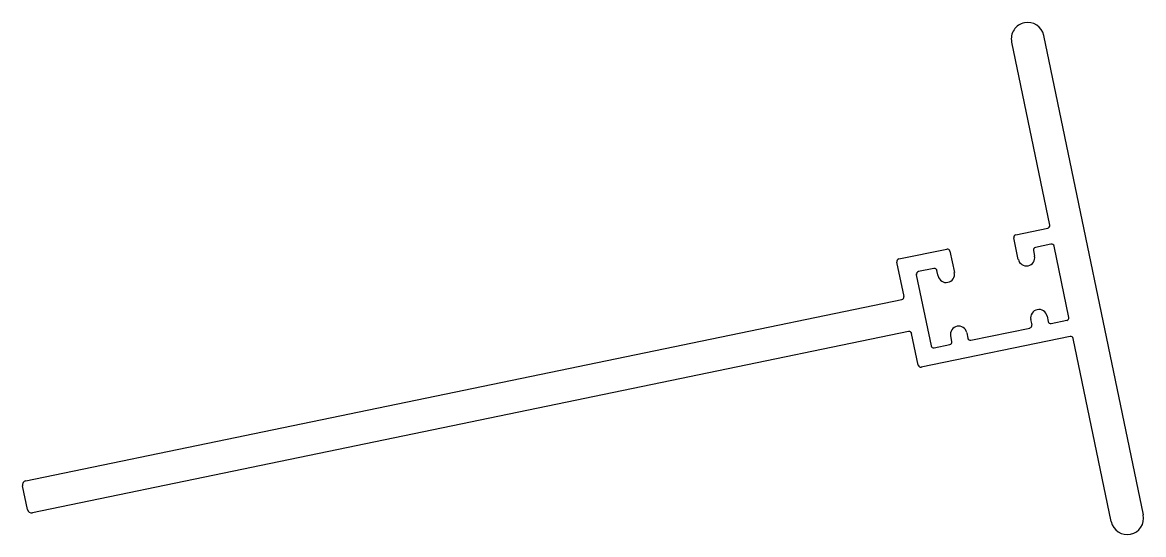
# Model space of a CAD drawing. Header units: inches. Extents: x -35 to 74, y 4 to 54.
import ezdxf

# ---------------------------------------------------------------- set-up
doc = ezdxf.new("R2010")
doc.units = ezdxf.units.IN
doc.header["$MEASUREMENT"] = 0

msp = doc.modelspace()

# ---------------------------------------------------------------- linework, layer by layer
at = {"color": 3}
for p, q in [((62.6, 53.96), (62.6, 53.96)), ((64.47, 52.73), (74.14, 6.09)), ((65.06, 34.28), (61.37, 52.08)), ((61.77, 33.34), (64.86, 33.98)), ((62.01, 30.95), (61.58, 33.05)), ((50.41, 30.99), (55.07, 31.95)), ((55.36, 31.76), (55.8, 29.66)), ((63.47, 31.82), (63.58, 31.27)), ((65.18, 32.43), (63.67, 32.11)), ((66.91, 25.31), (65.48, 32.23)), ((50.91, 27.35), (50.21, 30.69)), ((52.1, 29.46), (53.54, 22.54)), ((53.82, 30.07), (52.3, 29.76)), ((54.23, 29.33), (54.11, 29.88)), ((-34.38, 9.41), (50.71, 27.05)), ((63.34, 24.57), (63.22, 25.11)), ((64.8, 25.44), (64.91, 24.89)), ((57.41, 23.09), (63.14, 24.27)), ((65.2, 24.7), (66.72, 25.02)), ((51.36, 23.94), (-33.74, 6.3)), ((52.29, 20.65), (51.65, 23.75)), ((67.05, 23.45), (52.59, 20.45)), ((55.55, 22.95), (55.44, 23.5)), ((57.01, 23.82), (57.12, 23.28)), ((71.03, 5.45), (67.34, 23.25)), ((53.84, 22.34), (55.35, 22.66)), ((-34.22, 6.62), (-34.7, 8.93)), ((72.91, 4.22), (72.91, 4.22))]:
    msp.add_line(p, q, dxfattribs=at)
for centre, radius, start, end in [((62.92, 52.4), 1.59, 101.7106, 191.7106), ((62.92, 52.4), 1.59, 11.7106, 101.7106), ((64.81, 34.23), 0.25, 281.7106, 11.7106), ((61.82, 33.1), 0.25, 101.7106, 191.7106), ((55.12, 31.71), 0.25, 11.7106, 101.7106), ((63.72, 31.87), 0.25, 101.7106, 191.7106), ((65.24, 32.18), 0.25, 11.7106, 101.7106), ((50.46, 30.74), 0.25, 101.7106, 191.7106), ((62.8, 31.11), 0.802, 191.7106, 11.7106), ((52.35, 29.51), 0.25, 101.7106, 191.7106), ((53.87, 29.83), 0.25, 11.7106, 101.7106), ((55.01, 29.5), 0.802, 281.7106, 11.7106), ((55.01, 29.5), 0.802, 191.7106, 281.7106), ((50.66, 27.29), 0.25, 281.7106, 11.7106), ((64.01, 25.27), 0.802, 101.7106, 191.7106), ((64.01, 25.27), 0.802, 11.7106, 101.7106), ((66.67, 25.26), 0.25, 281.7106, 11.7106), ((56.22, 23.66), 0.802, 101.7106, 191.7106), ((56.22, 23.66), 0.802, 11.7106, 101.7106), ((63.09, 24.52), 0.25, 281.7106, 11.7106), ((65.15, 24.95), 0.25, 191.7106, 281.7106), ((51.41, 23.7), 0.25, 11.7106, 101.7106), ((55.3, 22.9), 0.25, 281.7106, 11.7106), ((57.36, 23.33), 0.25, 191.7106, 281.7106), ((67.1, 23.2), 0.25, 11.7106, 101.7106), ((53.78, 22.59), 0.25, 191.7106, 281.7106), ((52.54, 20.7), 0.25, 191.7106, 281.7106), ((-34.3, 9.01), 0.41, 101.7106, 191.7106), ((-33.82, 6.7), 0.41, 191.7106, 281.7106), ((72.59, 5.77), 1.59, 191.7106, 281.7106), ((72.59, 5.77), 1.59, 281.7106, 11.7106)]:
    msp.add_arc(centre, radius, start, end, dxfattribs=at)

doc.saveas('drawing.dxf')
